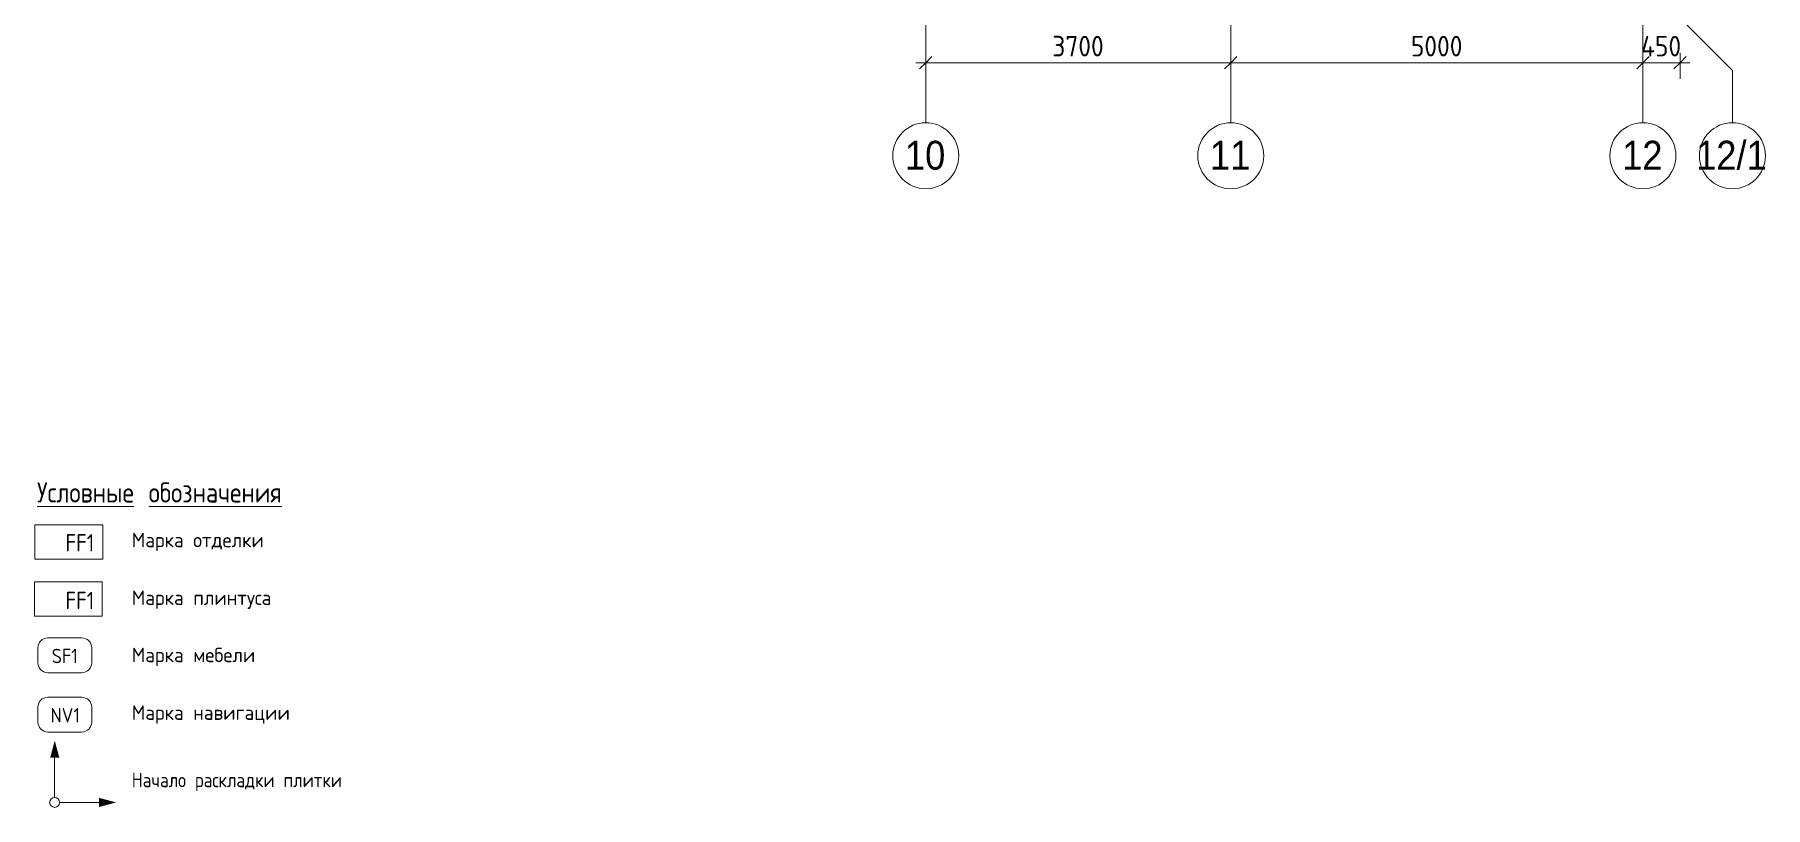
# Model space of a CAD drawing. Header units: millimetres. Extents: x 855 to 70116, y -1987 to 23809.
# Drawn here: x 855 to 21851, y -1987 to 7386 of the extents above; entities that cross this region are included whole.
import ezdxf

# ---------------------------------------------------------------- set-up
doc = ezdxf.new("R2010")
doc.units = ezdxf.units.MM
for name, color, linetype, lineweight in [('A-ANNO-DIMS', 7, 'Continuous', 9), ('A-ANNO-DIMS-100', 7, 'Continuous', 9), ('A-DETL', 7, 'Continuous', 9), ('G-ANNO-TEXT', 7, 'Continuous', 9), ('Оси', 7, 'Continuous', 9), ('Оси-1', 7, 'Continuous', 20)]:
    doc.layers.add(name, color=color, linetype=linetype, lineweight=lineweight)
for name, color, linetype, lineweight, true_color in [('A-DETL-GENF-1', 1, 'Continuous', 9, 0xff0000), ('G-ANNO-TEXT-1', 7, 'Continuous', 9, 0x3c3c3c), ('G-ANNO-TEXT-2', 7, 'Continuous', 9, 0x008000), ('G-ANNO-TEXT-3', 1, 'Continuous', 9, 0xff0000)]:
    doc.layers.add(name, color=color, linetype=linetype, lineweight=lineweight, true_color=true_color)
doc.styles.add('Arial', font='arial.ttf', dxfattribs={"width": 0.9, "height": 350})
doc.styles.add('GOST Common', font='GOST_Common.ttf', dxfattribs={"height": 175})
doc.styles.add('GOST Common_1', font='GOST_Common.ttf', dxfattribs={"width": 0.9, "height": 210})
doc.styles.add('GOST Common_2', font='GOST_Common.ttf', dxfattribs={"width": 0.9, "height": 245})
doc.styles.add('GOST Common_3', font='GOST_Common.ttf', dxfattribs={"width": 0.9, "height": 175})
doc.styles.add('ISOCPEUR', font='isocpeur.ttf', dxfattribs={"width": 0.9, "height": 175})
doc.styles.add('ISOCPEUR_1', font='isocpeur.ttf', dxfattribs={"width": 0.9, "height": 250})
doc.dimstyles.new('ISO-2_5_0_9К_БОЛЬШОЙ', dxfattribs={"dimscale": 304.8, "dimtxt": 248.995294, "dimasz": 0.492126, "dimexe": 0.393701, "dimexo": 0.984252, "dimgap": 0, "dimtad": 1, "dimdec": 0, "dimrnd": 10, "dimzin": 0, "dimdsep": 46, "dimtxsty": 'ISOCPEUR_1', "dimblk1": 'OBLIQUE', "dimblk2": 'OBLIQUE', "dimsah": 1, "dimcen": 0.09, "dimdle": 0.393701, "dimazin": 0, "dimtfac": 1, "dimtdec": 4, "dimtix": 1, "dimtmove": 0, "dimatfit": 3, "dimfxl": 1, "dimtvp": 1, "dimtolj": 1, "dimtzin": 0, "dimarcsym": 2})

# ---------------------------------------------------------------- blocks, each defined once
blk = doc.blocks.new('Ось сетки - D8-29747960-План разверток пом_ 1_30_ Этаж 1')
at = {"layer": 'Оси-1'}
for start, end in [(360, 180), (180, 360)]:
    blk.add_arc((0, 0), 4, start, end, dxfattribs=at)
blk = doc.blocks.new('DIMBLOCK10-План разверток пом_ 1_30_ Этаж 1')
at = {"layer": 'A-ANNO-DIMS-100'}
for p, q in [((11666, 6851), (11666, 7164)), ((15366, 6851), (15366, 7164)), ((11546, 7044), (15366, 7044)), ((11666, 7044), (11666, 6851)), ((15366, 7044), (15366, 6851))]:
    blk.add_line(p, q, dxfattribs=at)
at = {"layer": 'A-ANNO-DIMS-100', "lineweight": 20}
for p, q in [((11666, 7044), (11591, 6969)), ((11666, 7044), (11741, 7119)), ((15366, 7044), (15291, 6969)), ((15366, 7044), (15441, 7119))]:
    blk.add_line(p, q, dxfattribs=at)
at = {"layer": 'A-ANNO-DIMS-100', "color": 0, "insert": (13200, 7371), "char_height": 250, "width": 758.48, "attachment_point": 1, "line_spacing_factor": 1.149209, "style": 'ISOCPEUR_1'}
blk.add_mtext('3700', dxfattribs=at)
blk = doc.blocks.new('_Oblique')
at = {"color": 0, "linetype": 'ByBlock', "lineweight": -2}
blk.add_line((-0.5, -0.5), (0.5, 0.5), dxfattribs=at)
blk = doc.blocks.new('DIMBLOCK11-План разверток пом_ 1_30_ Этаж 1')
at = {"layer": 'A-ANNO-DIMS-100'}
for p, q in [((15366, 6851), (15366, 7164)), ((20366, 6851), (20366, 7164)), ((15366, 7044), (20366, 7044)), ((15366, 7044), (15366, 6851)), ((20366, 7044), (20366, 6851))]:
    blk.add_line(p, q, dxfattribs=at)
at = {"layer": 'A-ANNO-DIMS-100', "lineweight": 20}
for p, q in [((15366, 7044), (15291, 6969)), ((15366, 7044), (15441, 7119)), ((20366, 7044), (20291, 6969)), ((20366, 7044), (20441, 7119))]:
    blk.add_line(p, q, dxfattribs=at)
at = {"layer": 'A-ANNO-DIMS-100', "color": 0, "insert": (17550, 7371), "char_height": 250, "width": 758.48, "attachment_point": 1, "line_spacing_factor": 1.149209, "style": 'ISOCPEUR_1'}
blk.add_mtext('5000', dxfattribs=at)
blk = doc.blocks.new('DIMBLOCK12-План разверток пом_ 1_30_ Этаж 1')
at = {"layer": 'A-ANNO-DIMS-100'}
for p, q in [((20366, 6851), (20366, 7164)), ((20816, 6851), (20816, 7164)), ((20366, 7044), (20936, 7044)), ((20366, 7044), (20366, 6851)), ((20816, 7044), (20816, 6851))]:
    blk.add_line(p, q, dxfattribs=at)
at = {"layer": 'A-ANNO-DIMS-100', "lineweight": 20}
for p, q in [((20366, 7044), (20291, 6969)), ((20366, 7044), (20441, 7119)), ((20816, 7044), (20741, 6969)), ((20816, 7044), (20891, 7119))]:
    blk.add_line(p, q, dxfattribs=at)
at = {"layer": 'A-ANNO-DIMS-100', "color": 0, "insert": (20342, 7371), "char_height": 250, "width": 597.59, "attachment_point": 1, "line_spacing_factor": 1.149209, "style": 'ISOCPEUR_1'}
blk.add_mtext('450', dxfattribs=at)

msp = doc.modelspace()

# ---------------------------------------------------------------- hatches: boundary and pattern name
at = {"layer": 'A-DETL-GENF-1'}
for points in [[(1043.9, -1383.9), (1154.6, -1383.9), (1099.3, -1177.4)], [(1637.5, -1982.5), (1844, -1927.2), (1637.5, -1871.9)]]:
    msp.add_hatch(color=256, dxfattribs=at).paths.add_polyline_path(points)

# ---------------------------------------------------------------- linework, layer by layer
at = {"layer": 'A-DETL'}
for p, q in [((855.1, 750.1), (1675.1, 750.1)), ((855.1, 330.1), (855.1, 750.1)), ((1675.1, 750.1), (1675.1, 330.1)), ((1675.1, 330.1), (855.1, 330.1)), ((1015.1, 68.3), (1427.6, 68.3)), ((895.1, -233.3), (895.1, -51.7)), ((1547.6, -51.7), (1547.6, -233.3)), ((1427.6, -353.3), (1015.1, -353.3)), ((895.1, -953), (895.1, -771.3)), ((1015.1, -651.3), (1427.6, -651.3)), ((1547.6, -771.3), (1547.6, -953)), ((1427.6, -1073), (1015.1, -1073)), ((1097.5, -1387.2), (1097.5, -1867.2)), ((1637.5, -1927.2), (1157.5, -1927.2))]:
    msp.add_line(p, q, dxfattribs=at)
msp.add_circle((1097.5, -1927.2), 60, dxfattribs=at)
for centre, start, end in [((1015.1, -51.7), 90, 180), ((1427.6, -51.7), 0, 90), ((1015.1, -233.3), 180, 270), ((1427.6, -233.3), 270, 0), ((1015.1, -771.3), 90, 180), ((1427.6, -771.3), 0, 90), ((1015.1, -953), 180, 270), ((1427.6, -953), 270, 0)]:
    msp.add_arc(centre, 120, start, end, dxfattribs=at)
at = {"layer": 'G-ANNO-TEXT-1', "flags": 128}
msp.add_lwpolyline([(856.7, 1441.6), (1683.8, 1441.6), (1683.8, 1024.4), (856.7, 1024.4)], close=True, dxfattribs=at)
at = {"layer": 'Оси'}
for p, q in [((11665.8, 6317.3), (11665.8, 8817.3)), ((15365.8, 6317.3), (15365.8, 8817.3)), ((20365.8, 6317.3), (20365.8, 8817.3)), ((20815.8, 7587.3), (21450.8, 6952.3)), ((21450.8, 6952.3), (21450.8, 6317.3))]:
    msp.add_line(p, q, dxfattribs=at)

# ---------------------------------------------------------------- block references
at = {"layer": 'Оси-1', "xscale": 99.99999999999993, "yscale": 99.99999999999993, "zscale": 99.99999999999993}
for p in [(11665.8, 5917.3), (15365.8, 5917.3), (20365.8, 5917.3), (21450.8, 5917.3)]:
    msp.add_blockref('Ось сетки - D8-29747960-План разверток пом_ 1_30_ Этаж 1', p, dxfattribs=at)

# ---------------------------------------------------------------- texts
at = {"layer": 'G-ANNO-TEXT', "attachment_point": 1}
for s, insert, char_height, width, style in [('\\LУсловные', (884.7, 1955.6), 245, 1550.544, 'GOST Common_2'), ('\\L\\fGOST Common|b0|i0|c204|p34|;\\W.9;\\L ', (2164, 1955.6), 245, 90.911, 'GOST Common_2'), ('\\Lобозначения', (2239, 1955.6), 245, 2111.164, 'GOST Common_2'), ('Начало', (2033.4, -1567.6), 175, 863.658, 'GOST Common_3'), ('\\fGOST Common|b0|i0|c204|p34|;\\W.9; ', (2746, -1567.6), 175, 65.658, 'GOST Common_3'), ('раскладки', (2800.1, -1567.6), 175, 1237.405, 'GOST Common_3'), ('\\fGOST Common|b0|i0|c204|p34|;\\W.9; ', (3821.1, -1567.6), 175, 65.658, 'GOST Common_3'), ('плитки', (3875.3, -1567.6), 175, 853.557, 'GOST Common_3')]:
    msp.add_mtext(s, dxfattribs=dict(at, insert=insert, char_height=char_height, width=width, style=style))
at = {"layer": 'G-ANNO-TEXT-1', "attachment_point": 1}
for s, insert, char_height, width, style in [('   FF1   ', (884.7, 1327.3), 210, 929.316, 'GOST Common_1'), ('Марка', (2033.4, 1343.2), 175, 830.548, 'GOST Common'), ('\\fGOST Common|b0|i0|c204|p34|; ', (2718.6, 1343.2), 175, 72.954, 'GOST Common'), ('отделки', (2778.8, 1343.2), 175, 1099.915, 'GOST Common'), ('Марка', (2033.4, 643.2), 175, 830.548, 'GOST Common'), ('\\fGOST Common|b0|i0|c204|p34|; ', (2718.6, 643.2), 175, 72.954, 'GOST Common'), ('плинтуса', (2778.8, 643.2), 175, 1245.822, 'GOST Common'), ('Марка', (2033.4, -50.9), 175, 830.548, 'GOST Common'), ('\\fGOST Common|b0|i0|c204|p34|; ', (2718.6, -50.9), 175, 72.954, 'GOST Common'), ('мебели', (2778.8, -50.9), 175, 925.949, 'GOST Common'), ('Марка', (2033.4, -750.9), 175, 830.548, 'GOST Common'), ('\\fGOST Common|b0|i0|c204|p34|; ', (2718.6, -750.9), 175, 72.954, 'GOST Common'), ('навигации', (2778.8, -750.9), 175, 1414.177, 'GOST Common')]:
    msp.add_mtext(s, dxfattribs=dict(at, insert=insert, char_height=char_height, width=width, style=style))
at = {"layer": 'G-ANNO-TEXT-2', "char_height": 175, "attachment_point": 1, "style": 'ISOCPEUR'}
for s, insert, width in [('SF1', (1062.1, -63.7), 383.848), ('NV1', (1048.2, -782), 419.202)]:
    msp.add_mtext(s, dxfattribs=dict(at, insert=insert, width=width))
at = {"layer": 'G-ANNO-TEXT-3', "insert": (884.7, 627.3), "char_height": 210, "width": 929.316, "attachment_point": 1, "style": 'GOST Common_1'}
msp.add_mtext('   FF1   ', dxfattribs=at)
at = {"layer": 'Оси', "char_height": 350, "attachment_point": 1, "style": 'Arial'}
for s, insert, width in [('10', (11413.2, 6098), 606.076), ('11', (15113.2, 6098), 606.076), ('12', (20113.2, 6098), 606.076), ('12/1', (21010.6, 6098), 1060.633)]:
    msp.add_mtext(s, dxfattribs=dict(at, insert=insert, width=width))

# ---------------------------------------------------------------- dimensions: what is measured, and where the dimension line sits
at = {"layer": 'A-ANNO-DIMS'}
for base, p1, p2, override, picture, middle in [((15365.8, 7044.4), (11665.8, 7150.5), (15365.8, 7150.5), {"dimpost": '<>', "dimfxl": 3700}, 'DIMBLOCK10-План разверток пом_ 1_30_ Этаж 1', (13515.8, 7169.4)), ((20365.8, 7044.4), (15365.8, 7150.5), (20365.8, 7150.5), {"dimpost": '<>', "dimfxl": 5000}, 'DIMBLOCK11-План разверток пом_ 1_30_ Этаж 1', (17865.8, 7169.4)), ((20815.8, 7044.4), (20365.8, 7150.5), (20815.8, 7150.5), {"dimpost": '<>', "dimfxl": 450}, 'DIMBLOCK12-План разверток пом_ 1_30_ Этаж 1', (20590.8, 7169.4))]:
    dim = msp.add_linear_dim(base=base, p1=p1, p2=p2, dimstyle='ISO-2_5_0_9К_БОЛЬШОЙ', override=override, dxfattribs=at)
    dim.commit()
    dim.dimension.update_dxf_attribs({"geometry": picture, "text_midpoint": middle})

doc.saveas('drawing.dxf')
